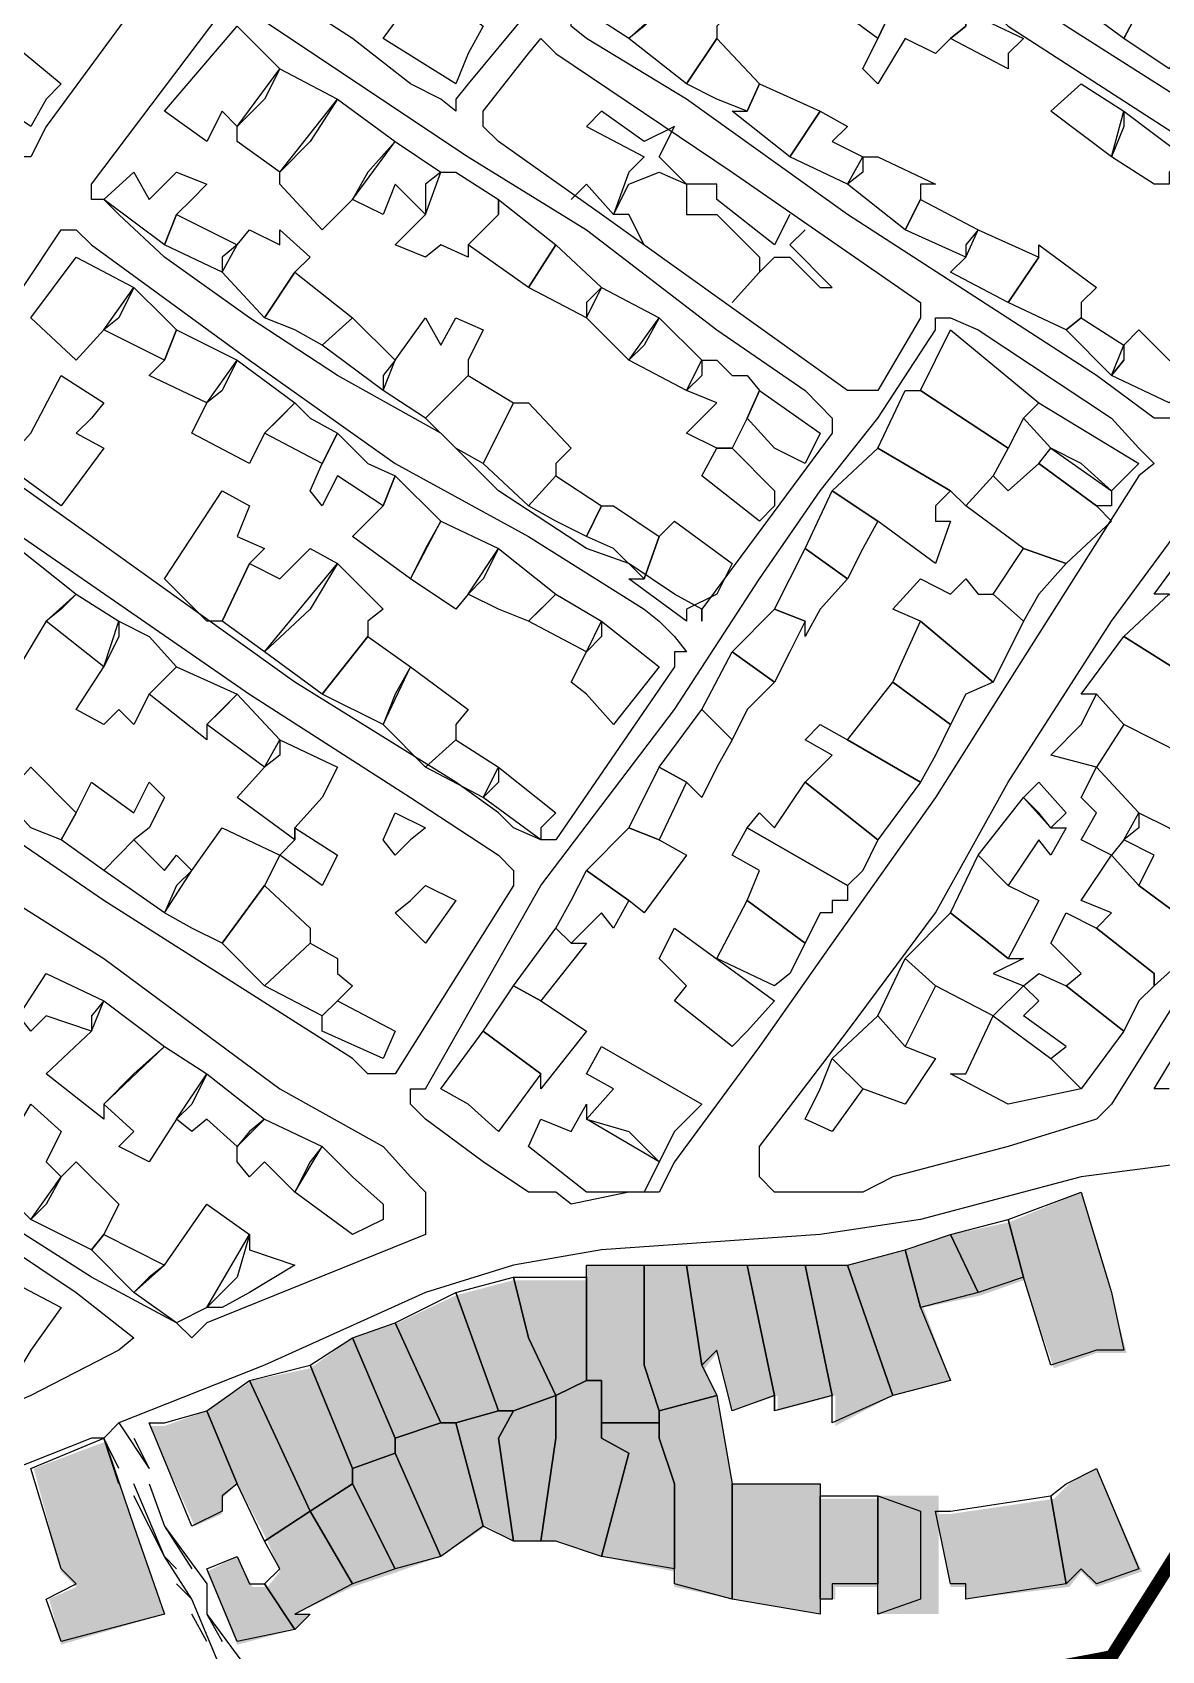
# Model space of a CAD drawing. Header units: millimetres. Extents: x -3588 to 75209, y -3737 to 38254.
# Drawn here: x 18950.1 to 19055.1, y 32887.7 to 33038.2 of the extents above; entities that cross this region are included whole.
import ezdxf

# ---------------------------------------------------------------- set-up
doc = ezdxf.new("R2010")
doc.units = ezdxf.units.MM
doc.layers.add('H', color=250, linetype='Continuous')
doc.layers.add('P', color=253, linetype='Continuous')

msp = doc.modelspace()

# ---------------------------------------------------------------- hatches: boundary and pattern name
at = {"layer": 'H', "linetype": 'Continuous'}
for points in [[(19042.238, 32922.161), (19040.813, 32927.523), (19047.599, 32930.339), (19050.415, 32920.753), (19051.824, 32915.392), (19049.007, 32915.392), (19045.054, 32913.967), (19042.238, 32922.161), (19042.238, 32922.161)], [(19042.238, 32922.161), (19038.285, 32920.753), (19035.452, 32926.402), (19040.813, 32927.523), (19042.238, 32922.161), (19042.238, 32922.161)], [(19032.923, 32919.617), (19035.452, 32912.847), (19030.091, 32911.439), (19026.138, 32923.57), (19031.499, 32924.978), (19032.923, 32919.617), (19032.923, 32919.617)], [(19038.285, 32920.753), (19032.923, 32919.617), (19031.499, 32924.978), (19035.452, 32926.402), (19038.285, 32920.753), (19038.285, 32920.753)], [(19008.358, 32910.015), (19008.358, 32908.606), (19002.996, 32908.606), (19002.996, 32912.847), (19001.588, 32912.847), (19001.588, 32922.161), (19001.588, 32923.57), (19006.949, 32923.57), (19006.949, 32913.967), (19008.358, 32910.015), (19008.358, 32910.015)], [(19011.174, 32923.57), (19012.599, 32913.967), (19013.719, 32911.439), (19008.358, 32910.015), (19006.949, 32913.967), (19006.949, 32923.57), (19011.174, 32923.57), (19011.174, 32923.57)], [(19011.174, 32923.57), (19016.536, 32923.57), (19019.368, 32911.439), (19015.127, 32910.015), (19013.719, 32915.392), (19012.599, 32913.967), (19011.174, 32923.57), (19011.174, 32923.57)], [(19024.73, 32911.439), (19019.368, 32910.015), (19019.368, 32911.439), (19016.536, 32923.57), (19021.913, 32923.57), (19024.73, 32911.439), (19024.73, 32911.439)], [(19030.091, 32911.439), (19024.73, 32908.606), (19024.73, 32911.439), (19021.913, 32923.57), (19026.138, 32923.57), (19030.091, 32911.439), (19030.091, 32911.439)], [(18999.044, 32911.439), (18994.803, 32910.015), (18993.394, 32910.015), (18989.441, 32920.753), (18994.803, 32922.161), (18996.211, 32916.8), (18999.044, 32911.439), (18999.044, 32911.439)], [(19001.588, 32922.161), (19001.588, 32912.847), (18999.044, 32911.439), (18996.211, 32916.8), (18994.803, 32922.161), (19001.588, 32922.161), (19001.588, 32922.161)], [(18993.394, 32910.015), (18989.441, 32908.606), (18988.033, 32908.606), (18984.08, 32918.208), (18989.441, 32920.753), (18993.394, 32910.015), (18993.394, 32910.015)], [(18988.033, 32908.606), (18984.08, 32907.198), (18979.839, 32916.8), (18984.08, 32918.208), (18988.033, 32908.606), (18988.033, 32908.606)], [(18984.08, 32907.198), (18984.08, 32906.078), (18979.839, 32904.653), (18975.886, 32913.967), (18979.839, 32916.8), (18984.08, 32907.198), (18984.08, 32907.198)], [(18975.886, 32913.967), (18979.839, 32904.653), (18979.839, 32903.245), (18975.886, 32900.428), (18970.525, 32912.847), (18975.886, 32913.967), (18975.886, 32913.967)], [(18966.3, 32910.015), (18970.525, 32912.847), (18975.886, 32900.428), (18971.949, 32897.884), (18969.117, 32903.245), (18966.3, 32910.015), (18966.3, 32910.015)], [(18999.044, 32911.439), (18999.044, 32907.198), (18997.635, 32897.884), (18994.803, 32897.884), (18993.394, 32907.198), (18994.803, 32910.015), (18999.044, 32911.439), (18999.044, 32911.439)], [(19002.996, 32908.606), (19002.996, 32907.198), (19005.813, 32906.078), (19002.996, 32896.475), (18999.044, 32897.884), (18997.635, 32897.884), (18999.044, 32907.198), (18999.044, 32911.439), (19001.588, 32912.847), (19002.996, 32912.847), (19002.996, 32908.606), (19002.996, 32908.606)], [(19015.127, 32903.245), (19015.127, 32892.522), (19009.766, 32893.643), (19009.766, 32895.067), (19009.766, 32897.884), (19009.766, 32903.245), (19008.358, 32907.198), (19008.358, 32908.606), (19008.358, 32910.015), (19013.719, 32911.439), (19015.127, 32903.245), (19015.127, 32903.245)], [(19019.368, 32910.015), (19019.368, 32911.439), (19019.368, 32910.015), (19019.368, 32910.015)], [(18966.3, 32910.015), (18969.117, 32903.245), (18967.708, 32901.837), (18967.708, 32900.428), (18965.164, 32899.292), (18960.939, 32908.606), (18962.347, 32908.606), (18966.3, 32910.015), (18966.3, 32910.015)], [(18993.394, 32910.015), (18994.803, 32910.015), (18993.394, 32907.198), (18994.803, 32897.884), (18992.274, 32899.292), (18989.441, 32908.606), (18993.394, 32910.015), (18993.394, 32910.015)], [(18989.441, 32908.606), (18992.274, 32899.292), (18988.033, 32896.475), (18984.08, 32906.078), (18984.08, 32907.198), (18988.033, 32908.606), (18989.441, 32908.606), (18989.441, 32908.606)], [(19009.766, 32895.067), (19002.996, 32896.475), (19005.813, 32906.078), (19002.996, 32907.198), (19002.996, 32908.606), (19008.358, 32908.606), (19008.358, 32907.198), (19009.766, 32903.245), (19009.766, 32897.884), (19009.766, 32895.067), (19009.766, 32895.067)], [(18962.347, 32891.114), (18952.745, 32888.281), (18951.625, 32892.522), (18954.153, 32893.643), (18952.745, 32895.067), (18950.2, 32904.653), (18956.986, 32907.198), (18959.514, 32899.292), (18962.347, 32891.114), (18962.347, 32891.114)], [(18988.033, 32896.475), (18984.08, 32895.067), (18979.839, 32903.245), (18979.839, 32904.653), (18984.08, 32906.078), (18988.033, 32896.475), (18988.033, 32896.475)], [(19045.054, 32901.837), (19046.463, 32903.245), (19049.007, 32904.653), (19053.248, 32895.067), (19049.007, 32893.643), (19047.599, 32895.067), (19046.463, 32893.643), (19045.054, 32901.837), (19045.054, 32901.837)], [(18975.886, 32900.428), (18979.839, 32903.245), (18984.08, 32895.067), (18979.839, 32893.643), (18975.886, 32900.428), (18975.886, 32900.428)], [(19015.127, 32903.245), (19023.321, 32903.245), (19023.321, 32901.837), (19023.321, 32892.522), (19023.321, 32891.114), (19015.127, 32892.522), (19015.127, 32903.245), (19015.127, 32903.245)], [(19028.682, 32893.643), (19024.73, 32893.643), (19024.73, 32892.522), (19023.321, 32892.522), (19023.321, 32901.837), (19028.682, 32901.837), (19028.682, 32893.643), (19028.682, 32893.643)], [(19028.682, 32891.114), (19034.332, 32891.114), (19034.332, 32902.125), (19028.682, 32902.125), (19028.682, 32891.114)], [(19045.054, 32901.837), (19046.463, 32893.643), (19036.86, 32892.522), (19036.86, 32893.643), (19035.452, 32893.643), (19034.044, 32900.428), (19035.452, 32900.428), (19045.054, 32901.837), (19045.054, 32901.837)], [(18971.949, 32897.884), (18975.886, 32900.428), (18979.839, 32893.643), (18974.478, 32891.114), (18975.886, 32891.114), (18974.478, 32889.69), (18971.949, 32893.643), (18973.07, 32895.067), (18971.949, 32897.884), (18971.949, 32897.884)], [(18966.3, 32895.067), (18969.117, 32896.475), (18970.525, 32893.643), (18971.949, 32893.643), (18974.478, 32889.69), (18969.117, 32888.281), (18966.3, 32895.067), (18966.3, 32895.067)]]:
    msp.add_hatch(color=256, dxfattribs=at).paths.add_polyline_path(points)

# ---------------------------------------------------------------- linework, layer by layer
at = {"layer": 'P'}
for points in [[(18979.839, 33037.612), (18975.886, 33040.157), (18970.253, 33042.973), (18970.253, 33044.398), (18970.253, 33045.518), (18975.886, 33055.12), (18985.216, 33068.675), (18994.803, 33083.623), (19004.117, 33095.77), (19005.541, 33095.77), (19006.949, 33095.77), (19008.358, 33095.77), (19023.321, 33085.047), (19024.441, 33083.623), (19024.441, 33082.214), (19023.321, 33080.806), (19009.766, 33061.89), (18996.211, 33040.157), (18990.578, 33033.387), (18989.441, 33031.963), (18989.441, 33030.843), (18988.033, 33031.963), (18985.216, 33033.387), (18979.839, 33037.612)], [(18948.792, 33026.602), (18932.42, 33038.748), (18931.012, 33038.748), (18931.012, 33040.157), (18939.19, 33051.167), (18954.153, 33072.612), (18966.3, 33091.817), (18967.708, 33091.817), (18969.117, 33091.817), (18974.478, 33087.576), (18983.792, 33080.806), (18985.216, 33079.398), (18985.216, 33078.262), (18982.672, 33072.612), (18973.07, 33059.073), (18966.3, 33049.759), (18951.336, 33029.434), (18949.928, 33026.602), (18948.792, 33026.602)], [(19070.74, 33024.073), (19069.332, 33024.073), (19046.19, 33038.748), (19015.127, 33060.481), (19015.127, 33061.89), (19027.274, 33079.398), (19027.274, 33080.806), (19028.682, 33080.806), (19031.227, 33079.398), (19036.86, 33075.445), (19066.515, 33053.712), (19082.887, 33042.973), (19084.295, 33041.565), (19071.876, 33024.073), (19070.74, 33024.073)], [(19034.044, 33045.518), (19040.813, 33038.748), (19067.924, 33021.24), (19069.332, 33019.832), (19067.924, 33019.832), (19057.185, 33003.748), (19057.185, 33002.324), (19055.777, 33002.324), (19054.368, 33002.324), (19049.007, 33006.277), (19025.866, 33021.24), (19010.902, 33031.963), (19001.588, 33037.612), (19000.164, 33038.748), (19000.164, 33040.157), (19000.164, 33041.565), (19012.311, 33059.073), (19013.719, 33059.073), (19025.866, 33051.167), (19034.044, 33045.518)], [(19031.227, 33042.973), (19028.682, 33037.612), (19023.321, 33041.565), (19027.274, 33046.926), (19027.274, 33048.351), (19032.635, 33044.398), (19031.227, 33042.973)], [(19052.96, 33046.926), (19051.552, 33045.518), (19055.777, 33044.398), (19054.368, 33042.973), (19051.552, 33037.612), (19046.19, 33041.565), (19050.415, 33046.926), (19051.552, 33049.759), (19052.96, 33048.351), (19052.96, 33046.926)], [(19036.86, 33040.157), (19036.86, 33038.748), (19035.452, 33037.612), (19034.044, 33036.204), (19031.227, 33037.612), (19028.682, 33033.387), (19027.274, 33034.795), (19028.682, 33037.612), (19031.227, 33042.973), (19032.635, 33044.398), (19036.86, 33040.157)], [(18990.578, 33036.204), (18989.441, 33033.387), (18982.672, 33037.612), (18986.625, 33042.973), (18991.986, 33038.748), (18990.578, 33036.204)], [(19006.949, 33038.748), (19005.541, 33037.612), (19001.588, 33040.157), (19002.996, 33042.973), (19008.358, 33040.157), (19006.949, 33038.748)], [(19013.719, 33038.748), (19013.719, 33037.612), (19010.902, 33033.387), (19005.541, 33037.612), (19008.358, 33040.157), (19009.766, 33042.973), (19015.127, 33040.157), (19013.719, 33038.748)], [(19057.185, 33037.612), (19055.777, 33034.795), (19051.552, 33037.612), (19054.368, 33042.973), (19059.73, 33040.157), (19057.185, 33037.612)], [(18951.336, 33031.963), (18949.928, 33029.434), (18942.022, 33034.795), (18944.567, 33040.157), (18952.745, 33033.387), (18951.336, 33031.963)], [(19005.541, 32988.785), (19001.588, 32990.193), (18993.394, 32995.554), (18988.033, 33000.916), (18978.431, 33006.277), (18970.253, 33011.638), (18962.347, 33017.287), (18958.106, 33021.24), (18956.698, 33022.649), (18955.561, 33022.649), (18955.561, 33024.073), (18967.708, 33040.157)], [(18970.253, 33040.157), (18990.578, 33026.602), (19001.588, 33019.832), (19013.719, 33010.518), (19021.913, 33004.869), (19024.441, 33002.324), (19024.441, 33000.916), (19012.311, 32984.544), (19012.311, 32983.424), (19012.311, 32984.544), (19009.766, 32985.952), (19005.541, 32988.785)], [(19040.813, 33036.204), (19040.813, 33034.795), (19035.452, 33037.612), (19036.86, 33038.748), (19036.86, 33040.157), (19042.238, 33037.612), (19040.813, 33036.204)], [(18971.661, 33031.963), (18969.117, 33029.434), (18967.708, 33030.843), (18966.3, 33028.026), (18962.347, 33030.843), (18969.117, 33038.748), (18973.07, 33034.795), (18971.661, 33031.963)], [(19027.274, 33004.869), (19025.866, 33004.869), (19002.996, 33021.24), (18993.394, 33028.026), (18991.986, 33029.434), (18991.986, 33030.843), (18996.211, 33036.204), (18997.347, 33037.612), (18998.755, 33036.204), (19015.127, 33025.193), (19032.635, 33013.062), (19032.635, 33011.638), (19028.682, 33004.869), (19027.274, 33004.869)], [(19013.719, 33031.963), (19010.902, 33033.387), (19013.719, 33037.612), (19017.672, 33033.387), (19016.536, 33030.843), (19013.719, 33031.963)], [(18975.886, 33028.026), (18973.07, 33025.193), (18969.117, 33028.026), (18969.117, 33029.434), (18973.07, 33034.795), (18978.431, 33031.963), (18975.886, 33028.026)], [(19020.489, 33026.602), (19015.127, 33030.843), (19016.536, 33030.843), (19017.672, 33033.387), (19023.321, 33030.843), (19020.489, 33026.602)], [(19051.552, 33029.434), (19050.415, 33026.602), (19044.766, 33030.843), (19047.599, 33033.387), (19051.552, 33030.843), (19051.552, 33029.434)], [(18981.263, 33025.193), (18979.839, 33022.649), (18977.022, 33019.832), (18973.07, 33024.073), (18973.07, 33025.193), (18978.431, 33031.963), (18983.792, 33028.026), (18981.263, 33025.193)], [(19009.766, 33029.434), (19006.949, 33028.026), (19002.996, 33030.843), (19001.588, 33029.434), (19006.949, 33026.602), (19005.541, 33025.193), (19004.117, 33021.24), (19001.588, 33024.073), (19000.164, 33022.649)], [(19027.274, 33025.193), (19025.866, 33024.073), (19020.489, 33026.602), (19023.321, 33030.843), (19025.866, 33029.434), (19024.441, 33028.026), (19027.274, 33026.602), (19027.274, 33025.193)], [(19055.777, 33025.193), (19055.777, 33024.073), (19054.368, 33024.073), (19050.415, 33026.602), (19051.552, 33030.843), (19057.185, 33026.602), (19055.777, 33025.193)], [(19020.489, 33021.24), (19019.08, 33018.424), (19013.719, 33022.649), (19013.719, 33024.073), (19010.902, 33024.073), (19008.358, 33026.602), (19009.766, 33029.434)], [(18986.625, 33024.073), (18986.625, 33021.24), (18983.792, 33024.073), (18982.672, 33021.24), (18979.839, 33022.649), (18983.792, 33028.026), (18988.033, 33025.193), (18986.625, 33024.073)], [(19032.635, 33024.073), (19032.635, 33022.649), (19031.227, 33019.832), (19025.866, 33024.073), (19027.274, 33026.602), (19028.682, 33026.602), (19034.044, 33024.073), (19032.635, 33024.073)], [(18964.892, 33022.649), (18963.467, 33021.24), (18962.347, 33018.424), (18956.698, 33022.649), (18959.514, 33025.193), (18960.939, 33022.649), (18963.467, 33025.193), (18966.3, 33024.073), (18964.892, 33022.649)], [(18991.986, 33019.832), (18990.578, 33018.424), (18990.578, 33017.287), (18988.033, 33018.424), (18986.625, 33017.287), (18983.792, 33018.424), (18986.625, 33021.24), (18988.033, 33025.193), (18989.441, 33025.193), (18993.394, 33022.649), (18993.394, 33021.24), (18991.986, 33019.832)], [(19006.949, 33018.424), (19005.541, 33021.24), (19004.117, 33021.24), (19005.541, 33024.073), (19008.358, 33025.193), (19010.902, 33024.073), (19010.902, 33022.649), (19010.902, 33021.24), (19013.719, 33021.24), (19017.672, 33017.287), (19017.672, 33015.879)], [(18967.708, 33017.287), (18967.708, 33015.879), (18962.347, 33018.424), (18963.467, 33021.24), (18969.117, 33018.424), (18967.708, 33017.287)], [(18996.211, 33014.471), (18990.578, 33018.424), (18993.394, 33021.24), (18993.394, 33022.649), (18998.755, 33018.424), (18996.211, 33014.471)], [(19036.86, 33018.424), (19036.86, 33017.287), (19031.227, 33019.832), (19032.635, 33022.649), (19037.997, 33019.832), (19036.86, 33018.424)], [(19009.766, 32981.999), (19010.902, 32980.591), (19009.766, 32980.591), (19009.766, 32979.183), (18998.755, 32963.099), (18997.347, 32963.099), (18994.803, 32964.219), (18993.394, 32965.627), (18989.441, 32968.46), (18974.478, 32977.774), (18955.561, 32991.313), (18942.022, 33000.916), (18940.614, 33002.324), (18942.022, 33003.748), (18952.745, 33019.832), (18954.153, 33019.832), (18955.561, 33018.424), (18970.253, 33007.701), (18983.792, 32998.099), (18996.211, 32991.313), (19006.949, 32984.544), (19008.358, 32983.424), (19009.766, 32981.999)], [(18975.886, 33017.287), (18974.478, 33015.879), (18971.661, 33011.638), (18967.708, 33015.879), (18969.117, 33018.424), (18970.253, 33019.832), (18973.07, 33018.424), (18973.07, 33019.832), (18975.886, 33017.287)], [(19017.672, 33015.879), (19019.08, 33017.287), (19020.489, 33017.287), (19023.321, 33014.471), (19024.441, 33014.471), (19020.489, 33018.424), (19021.913, 33019.832)], [(19040.813, 33013.062), (19035.452, 33015.879), (19036.86, 33017.287), (19037.997, 33019.832), (19043.646, 33017.287), (19040.813, 33013.062)], [(19001.588, 33013.062), (19001.588, 33011.638), (18996.211, 33014.471), (18998.755, 33018.424), (19002.996, 33014.471), (19001.588, 33013.062)], [(19047.599, 33013.062), (19047.599, 33011.638), (19046.19, 33010.518), (19040.813, 33013.062), (19043.646, 33017.287), (19043.646, 33018.424), (19049.007, 33014.471), (19047.599, 33013.062)], [(18958.106, 33011.638), (18956.698, 33010.518), (18954.153, 33007.701), (18949.928, 33011.638), (18954.153, 33017.287), (18959.514, 33014.471), (18958.106, 33011.638)], [(18974.478, 33010.518), (18971.661, 33011.638), (18974.478, 33015.879), (18979.839, 33011.638), (18977.022, 33009.11), (18974.478, 33010.518)], [(19017.672, 33015.879), (19015.127, 33013.062)], [(18962.347, 33011.638), (18963.467, 33010.518), (18962.347, 33007.701), (18956.698, 33010.518), (18959.514, 33014.471), (18962.347, 33011.638)], [(19006.949, 33009.11), (19005.541, 33007.701), (19001.588, 33011.638), (19002.996, 33014.471), (19008.358, 33011.638), (19006.949, 33009.11)], [(18982.672, 33006.277), (18982.672, 33004.869), (18977.022, 33009.11), (18979.839, 33011.638), (18983.792, 33007.701), (18982.672, 33006.277)], [(18990.578, 33007.701), (18990.578, 33006.277), (18986.625, 33002.324), (18982.672, 33004.869), (18983.792, 33007.701), (18986.625, 33011.638), (18988.033, 33009.11), (18989.441, 33011.638), (18991.986, 33010.518), (18990.578, 33007.701)], [(18998.755, 32930.339), (18997.347, 32930.339), (18996.211, 32930.339), (18991.986, 32933.172), (18986.625, 32937.125), (18985.216, 32938.533), (18985.216, 32939.941), (18986.625, 32939.941), (18997.347, 32958.858), (19009.766, 32975.23), (19017.672, 32987.376), (19023.321, 32995.554), (19028.682, 33002.324), (19034.044, 33010.518), (19034.044, 33011.638), (19035.452, 33011.638), (19037.997, 33010.518), (19050.415, 33002.324), (19052.96, 32999.507), (19054.368, 32998.099), (19052.96, 32996.963), (19040.813, 32977.774), (19034.044, 32967.052), (19024.441, 32953.497), (19017.672, 32943.894), (19009.766, 32933.172), (19008.358, 32930.339), (19005.541, 32930.339), (19000.164, 32929.219), (18998.755, 32930.339)], [(19012.311, 33006.277), (19010.902, 33004.869), (19005.541, 33007.701), (19008.358, 33011.638), (19012.311, 33007.701), (19012.311, 33006.277)], [(19051.552, 33007.701), (19050.415, 33006.277), (19046.19, 33010.518), (19047.599, 33011.638), (19051.552, 33009.11), (19051.552, 33007.701)], [(18967.708, 33004.869), (18966.3, 33003.748), (18960.939, 33006.277), (18962.347, 33007.701), (18963.467, 33010.518), (18969.117, 33007.701), (18967.708, 33004.869)], [(19034.044, 33007.701), (19035.452, 33010.518), (19043.646, 33003.748), (19042.238, 33002.324), (19040.813, 32999.507), (19032.635, 33004.869), (19034.044, 33007.701)], [(19055.777, 33007.701), (19058.321, 33006.277), (19055.777, 33003.748), (19050.415, 33006.277), (19051.552, 33007.701), (19050.415, 33006.277), (19051.552, 33009.11), (19052.96, 33010.518), (19055.777, 33007.701)], [(18973.07, 33002.324), (18971.661, 33000.916), (18970.253, 32998.099), (18964.892, 33000.916), (18966.3, 33003.748), (18969.117, 33007.701), (18974.478, 33003.748), (18973.07, 33002.324)], [(19013.719, 33007.701), (19015.127, 33006.277), (19016.536, 33006.277), (19017.672, 33004.869), (19016.536, 33002.324), (19015.127, 32999.507), (19013.719, 32999.507), (19010.902, 33000.916), (19013.719, 33003.748), (19010.902, 33004.869), (19012.311, 33007.701), (19013.719, 33007.701)], [(18955.561, 33002.324), (18954.153, 33000.916), (18956.698, 32999.507), (18952.745, 32994.146), (18947.384, 32998.099), (18949.928, 33000.916), (18952.745, 33006.277), (18956.698, 33003.748), (18955.561, 33002.324)], [(18989.441, 32999.507), (18986.625, 33002.324), (18990.578, 33006.277), (18994.803, 33003.748), (18991.986, 32998.099), (18989.441, 32999.507)], [(19019.08, 32999.507), (19016.536, 33002.324), (19017.672, 33004.869), (19023.321, 33000.916), (19021.913, 32998.099), (19019.08, 32999.507)], [(19039.405, 32996.963), (19036.86, 32994.146), (19035.452, 32995.554), (19028.682, 32999.507), (19031.227, 33004.869), (19032.635, 33004.869), (19040.813, 32999.507), (19039.405, 32996.963)], [(18975.886, 33002.324), (18978.431, 33000.916), (18977.022, 32998.099), (18971.661, 33000.916), (18974.478, 33003.748), (18975.886, 33002.324)], [(18998.755, 32998.099), (18998.755, 32996.963), (18996.211, 32994.146), (18991.986, 32998.099), (18994.803, 33003.748), (18996.211, 33003.748), (19000.164, 32999.507), (18998.755, 32998.099)], [(19047.599, 32998.099), (19044.766, 32999.507), (19042.238, 33002.324), (19043.646, 33003.748), (19052.96, 32998.099), (19050.415, 32995.554), (19047.599, 32998.099)], [(18981.263, 32998.099), (18983.792, 32996.963), (18982.672, 32994.146), (18978.431, 32996.963), (18977.022, 32994.146), (18975.886, 32995.554), (18977.022, 32998.099), (18978.431, 33000.916), (18981.263, 32998.099)], [(19019.08, 32994.146), (19017.672, 32992.738), (19012.311, 32996.963), (19013.719, 32999.507), (19015.127, 32999.507), (19019.08, 32995.554), (19019.08, 32994.146)], [(19034.044, 32994.146), (19034.044, 32992.738), (19035.452, 32992.738), (19034.044, 32988.785), (19028.682, 32992.738), (19024.441, 32995.554), (19028.682, 32999.507), (19035.452, 32995.554), (19034.044, 32994.146)], [(19050.415, 32994.146), (19049.007, 32994.146), (19043.646, 32998.099), (19044.766, 32999.507), (19050.415, 32995.554), (19050.415, 32994.146)], [(18925.651, 32977.774), (18925.651, 32979.183), (18928.467, 32983.424), (18937.781, 32998.099), (18939.19, 32998.099), (18970.253, 32976.638), (18985.216, 32967.052), (18993.394, 32961.675), (18994.803, 32960.266), (18994.803, 32958.858), (18983.792, 32941.35), (18982.672, 32941.35), (18981.263, 32941.35), (18979.839, 32942.774), (18956.698, 32957.45), (18927.059, 32977.774), (18925.651, 32977.774)], [(19049.007, 32994.146), (19050.415, 32992.738), (19046.19, 32988.785), (19042.238, 32990.193), (19036.86, 32994.146), (19039.405, 32996.963), (19040.813, 32995.554), (19043.646, 32998.099), (19049.007, 32994.146)], [(18986.625, 32990.193), (18985.216, 32987.376), (18979.839, 32991.313), (18982.672, 32994.146), (18983.792, 32996.963), (18988.033, 32992.738), (18986.625, 32990.193)], [(18998.755, 32992.738), (18996.211, 32994.146), (18998.755, 32996.963), (19002.996, 32994.146), (19001.588, 32991.313), (18998.755, 32992.738)], [(18967.708, 32983.424), (18966.3, 32983.424), (18962.347, 32987.376), (18967.708, 32995.554), (18970.253, 32994.146), (18969.117, 32991.313), (18971.661, 32990.193), (18970.253, 32988.785), (18967.708, 32983.424)], [(19004.117, 32990.193), (19001.588, 32991.313), (19002.996, 32994.146), (19004.117, 32994.146), (19008.358, 32991.313), (19006.949, 32987.376), (19004.117, 32990.193)], [(19063.971, 32960.266), (19050.415, 32938.533), (19049.007, 32937.125), (19040.813, 32934.58), (19030.091, 32931.764), (19027.274, 32930.339), (19021.913, 32930.339), (19020.489, 32930.339), (19019.08, 32930.339), (19017.672, 32931.764), (19017.672, 32933.172), (19017.672, 32934.58), (19025.866, 32945.303), (19034.044, 32956.313), (19040.813, 32968.46), (19050.415, 32983.424), (19058.321, 32994.146)], [(19027.274, 32990.193), (19025.866, 32987.376), (19021.913, 32990.193), (19024.441, 32995.554), (19028.682, 32992.738), (19027.274, 32990.193)], [(18991.986, 32987.376), (18990.578, 32985.952), (18989.441, 32984.544), (18985.216, 32987.376), (18988.033, 32992.738), (18993.394, 32990.193), (18991.986, 32987.376)], [(19013.719, 32985.952), (19010.902, 32984.544), (19010.902, 32983.424), (19005.541, 32987.376), (19006.949, 32987.376), (19008.358, 32991.313), (19009.766, 32992.738), (19015.127, 32988.785), (19013.719, 32985.952)], [(19061.138, 32985.952), (19058.321, 32983.424), (19055.777, 32985.952), (19054.368, 32985.952), (19058.321, 32991.313), (19061.138, 32988.785), (19062.562, 32988.785), (19061.138, 32985.952)], [(18952.745, 32984.544), (18951.336, 32983.424), (18948.792, 32979.183), (18944.567, 32983.424), (18948.792, 32990.193), (18954.153, 32985.952), (18952.745, 32984.544)], [(18975.886, 32984.544), (18971.661, 32980.591), (18967.708, 32983.424), (18970.253, 32988.785), (18973.07, 32987.376), (18975.886, 32990.193), (18978.431, 32988.785), (18975.886, 32984.544)], [(18997.347, 32984.544), (18996.211, 32983.424), (18993.394, 32984.544), (18990.578, 32985.952), (18993.394, 32990.193), (18998.755, 32985.952), (18997.347, 32984.544)], [(19023.321, 32984.544), (19021.913, 32981.999), (19021.913, 32983.424), (19019.08, 32984.544), (19021.913, 32990.193), (19025.866, 32987.376), (19023.321, 32984.544)], [(19043.646, 32985.952), (19042.238, 32983.424), (19039.405, 32985.952), (19042.238, 32990.193), (19046.19, 32988.785), (19043.646, 32985.952)], [(18981.263, 32983.424), (18981.263, 32981.999), (18977.022, 32976.638), (18971.661, 32980.591), (18978.431, 32988.785), (18982.672, 32984.544), (18981.263, 32983.424)], [(19037.997, 32985.952), (19039.405, 32985.952), (19042.238, 32983.424), (19039.405, 32977.774), (19032.635, 32983.424), (19030.091, 32984.544), (19032.635, 32987.376), (19035.452, 32985.952), (19036.86, 32987.376), (19037.997, 32985.952)], [(18958.106, 32981.999), (18956.698, 32979.183), (18951.336, 32983.424), (18954.153, 32985.952), (18958.106, 32983.424), (18958.106, 32981.999)], [(19002.996, 32981.999), (19001.588, 32980.591), (18996.211, 32983.424), (18998.755, 32985.952), (19002.996, 32983.424), (19002.996, 32981.999)], [(19058.321, 32983.424), (19061.138, 32981.999), (19058.321, 32977.774), (19051.552, 32981.999), (19055.777, 32985.952), (19058.321, 32983.424)], [(19020.489, 32980.591), (19019.08, 32977.774), (19015.127, 32980.591), (19019.08, 32984.544), (19021.913, 32983.424), (19020.489, 32980.591)], [(18960.939, 32981.999), (18963.467, 32979.183), (18960.939, 32976.638), (18959.514, 32973.821), (18958.106, 32975.23), (18956.698, 32973.821), (18954.153, 32975.23), (18956.698, 32979.183), (18958.106, 32983.424), (18960.939, 32981.999)], [(19001.588, 32976.638), (19000.164, 32977.774), (19001.588, 32980.591), (19002.996, 32983.424), (19008.358, 32979.183), (19004.117, 32973.821), (19001.588, 32976.638)], [(19036.86, 32976.638), (19035.452, 32973.821), (19030.091, 32977.774), (19032.635, 32983.424), (19039.405, 32977.774), (19036.86, 32976.638)], [(18983.792, 32976.638), (18982.672, 32973.821), (18977.022, 32976.638), (18981.263, 32981.999), (18985.216, 32979.183), (18983.792, 32976.638)], [(19058.321, 32973.821), (19057.185, 32970.989), (19051.552, 32973.821), (19049.007, 32976.638), (19047.599, 32976.638), (19051.552, 32981.999), (19058.321, 32977.774), (19059.73, 32975.23), (19058.321, 32973.821)], [(18967.708, 32975.23), (18966.3, 32973.821), (18966.3, 32972.413), (18960.939, 32976.638), (18963.467, 32979.183), (18969.117, 32976.638), (18967.708, 32975.23)], [(18989.441, 32973.821), (18989.441, 32972.413), (18986.625, 32969.868), (18982.672, 32973.821), (18985.216, 32979.183), (18990.578, 32975.23), (18989.441, 32973.821)], [(19016.536, 32975.23), (19015.127, 32972.413), (19012.311, 32975.23), (19015.127, 32980.591), (19019.08, 32977.774), (19016.536, 32975.23)], [(19034.044, 32970.989), (19032.635, 32968.46), (19025.866, 32972.413), (19030.091, 32977.774), (19035.452, 32973.821), (19034.044, 32970.989)], [(18973.07, 32970.989), (18971.661, 32969.868), (18966.3, 32973.821), (18969.117, 32976.638), (18973.07, 32972.413), (18973.07, 32970.989)], [(19047.599, 32973.821), (19049.007, 32976.638), (19051.552, 32973.821), (19049.007, 32969.868), (19044.766, 32970.989), (19047.599, 32973.821)], [(19013.719, 32969.868), (19012.311, 32967.052), (19010.902, 32968.46), (19008.358, 32969.868), (19012.311, 32975.23), (19015.127, 32972.413), (19013.719, 32969.868)], [(18943.143, 32930.339), (18932.42, 32938.533), (18918.865, 32946.727), (18913.504, 32952.088), (18909.279, 32953.497), (18909.279, 32954.905), (18909.279, 32956.313), (18920.289, 32973.821), (18921.698, 32973.821), (18922.818, 32973.821), (18924.242, 32972.413), (18939.19, 32963.099), (18956.698, 32952.088), (18973.07, 32939.941), (18982.672, 32934.58), (18985.216, 32931.764), (18986.625, 32930.339), (18986.625, 32927.811), (18986.625, 32926.402), (18966.3, 32918.208), (18964.892, 32916.8), (18963.467, 32918.208), (18955.561, 32922.449), (18943.143, 32930.339)], [(19025.866, 32972.413), (19032.635, 32968.46), (19028.682, 32963.099), (19021.913, 32968.46), (19024.441, 32970.989), (19021.913, 32972.413), (19023.321, 32973.821), (19025.866, 32972.413)], [(18977.022, 32967.052), (18974.478, 32964.219), (18974.478, 32963.099), (18969.117, 32967.052), (18971.661, 32969.868), (18973.07, 32972.413), (18978.431, 32969.868), (18977.022, 32967.052)], [(18993.394, 32968.46), (18991.986, 32967.052), (18986.625, 32969.868), (18989.441, 32972.413), (18993.394, 32969.868), (18993.394, 32968.46)], [(18949.928, 32964.219), (18947.384, 32967.052), (18949.928, 32969.868), (18954.153, 32965.627), (18952.745, 32963.099), (18949.928, 32964.219)], [(18997.347, 32964.219), (18997.347, 32963.099), (18991.986, 32967.052), (18993.394, 32969.868), (18998.755, 32965.627), (18997.347, 32964.219)], [(19006.949, 32967.052), (19008.358, 32969.868), (19010.902, 32968.46), (19008.358, 32963.099), (19005.541, 32964.219), (19006.949, 32967.052)], [(19052.96, 32964.219), (19051.552, 32963.099), (19050.415, 32961.675), (19047.599, 32963.099), (19049.007, 32965.627), (19047.599, 32967.052), (19049.007, 32969.868), (19052.96, 32965.627), (19052.96, 32964.219)], [(18960.939, 32964.219), (18959.514, 32963.099), (18956.698, 32960.266), (18952.745, 32963.099), (18954.153, 32965.627), (18955.561, 32968.46), (18959.514, 32965.627), (18960.939, 32968.46), (18962.347, 32967.052), (18960.939, 32964.219)], [(19027.274, 32960.266), (19025.866, 32958.858), (19016.536, 32964.219), (19017.672, 32965.627), (19019.08, 32964.219), (19021.913, 32968.46), (19028.682, 32963.099), (19027.274, 32960.266)], [(19044.766, 32964.219), (19046.19, 32964.219), (19044.766, 32961.675), (19043.646, 32963.099), (19040.813, 32958.858), (19037.997, 32961.675), (19042.238, 32967.052), (19044.766, 32964.219)], [(19043.646, 32965.627), (19042.238, 32967.052), (19043.646, 32968.46), (19046.19, 32965.627), (19044.766, 32964.219), (19043.646, 32965.627)], [(18985.216, 32963.099), (18983.792, 32961.675), (18982.672, 32963.099), (18983.792, 32965.627), (18986.625, 32964.219), (18985.216, 32963.099)], [(19055.777, 32964.219), (19061.138, 32960.266), (19058.321, 32954.905), (19052.96, 32958.858), (19054.368, 32961.675), (19051.552, 32963.099), (19052.96, 32965.627), (19055.777, 32964.219)], [(18964.892, 32954.905), (18962.347, 32956.313), (18964.892, 32960.266), (18967.708, 32964.219), (18973.07, 32961.675), (18971.661, 32958.858), (18967.708, 32953.497), (18964.892, 32954.905)], [(18974.478, 32963.099), (18974.478, 32964.219), (18978.431, 32961.675), (18977.022, 32958.858), (18973.07, 32961.675), (18974.478, 32963.099)], [(19008.358, 32963.099), (19010.902, 32961.675), (19006.949, 32956.313), (19005.541, 32957.45), (19001.588, 32960.266), (19005.541, 32964.219), (19008.358, 32963.099)], [(19024.441, 32957.45), (19024.441, 32956.313), (19023.321, 32956.313), (19021.913, 32953.497), (19016.536, 32957.45), (19017.672, 32960.266), (19015.127, 32961.675), (19016.536, 32964.219), (19025.866, 32958.858), (19025.866, 32957.45), (19024.441, 32957.45)], [(18963.467, 32958.858), (18962.347, 32956.313), (18956.698, 32960.266), (18959.514, 32963.099), (18962.347, 32960.266), (18963.467, 32961.675), (18964.892, 32960.266), (18963.467, 32958.858)], [(18956.698, 32907.486), (18955.561, 32907.486), (18942.022, 32902.125), (18936.373, 32899.292), (18932.42, 32899.292), (18931.012, 32900.7), (18912.095, 32912.847), (18894.587, 32924.978), (18879.64, 32934.58), (18863.268, 32943.894), (18849.713, 32953.497), (18840.399, 32960.266), (18837.566, 32961.675), (18834.749, 32960.266), (18827.98, 32952.088)], [(19040.813, 32958.858), (19043.646, 32957.45), (19040.813, 32952.088), (19035.452, 32956.313), (19037.997, 32961.675), (19040.813, 32958.858)], [(19057.185, 32952.088), (19054.368, 32949.544), (19054.368, 32950.664), (19049.007, 32954.905), (19050.415, 32956.313), (19047.599, 32957.45), (19050.415, 32961.675), (19052.96, 32958.858), (19058.321, 32954.905), (19057.185, 32952.088)], [(19000.164, 32957.45), (19001.588, 32960.266), (19005.541, 32957.45), (19004.117, 32954.905), (19002.996, 32956.313), (19000.164, 32953.497), (18998.755, 32954.905), (19000.164, 32957.45)], [(18975.886, 32954.905), (18975.886, 32953.497), (18971.661, 32949.544), (18967.708, 32953.497), (18971.661, 32958.858), (18975.886, 32954.905)], [(18985.216, 32957.45), (18986.625, 32958.858), (18989.441, 32957.45), (18986.625, 32953.497), (18983.792, 32956.313), (18985.216, 32957.45)], [(19020.489, 32950.664), (19019.08, 32949.544), (19013.719, 32952.088), (19016.536, 32957.45), (19021.913, 32953.497), (19020.489, 32950.664)], [(19040.813, 32952.088), (19042.238, 32952.088), (19039.405, 32950.664), (19042.238, 32949.544), (19039.405, 32946.727), (19034.044, 32949.544), (19031.227, 32952.088), (19035.452, 32956.313), (19040.813, 32952.088)], [(19052.96, 32948.135), (19051.552, 32945.303), (19046.19, 32949.544), (19047.599, 32950.664), (19044.766, 32953.497), (19046.19, 32956.313), (19049.007, 32954.905), (19054.368, 32950.664), (19054.368, 32949.544), (19052.96, 32948.135)], [(19128.898, 32954.905), (19120.704, 32949.544), (19118.159, 32946.727), (19107.165, 32943.894), (19092.201, 32939.941), (19081.463, 32937.125), (19073.285, 32935.989), (19067.924, 32935.989), (19058.321, 32933.172), (19047.599, 32931.764), (19032.635, 32927.811), (19023.321, 32926.402), (19002.996, 32924.978), (18994.803, 32923.57), (18986.625, 32921.025), (18971.661, 32914.256), (18958.106, 32908.894)], [(19001.588, 32953.497), (18997.347, 32948.135), (18994.803, 32949.544), (18998.755, 32954.905), (19000.164, 32953.497), (19001.588, 32953.497)], [(19016.536, 32945.303), (19015.127, 32943.894), (19009.766, 32948.135), (19010.902, 32949.544), (19008.358, 32952.088), (19009.766, 32954.905), (19019.08, 32948.135), (19016.536, 32945.303)], [(18897.132, 32930.339), (18895.724, 32930.339), (18894.587, 32931.764), (18894.587, 32933.172), (18894.587, 32934.58), (18902.493, 32948.135), (18905.326, 32952.088), (18906.734, 32952.088), (18908.142, 32952.088), (18912.095, 32949.544), (18933.828, 32934.58), (18954.153, 32921.025), (18959.514, 32916.8), (18958.106, 32915.664), (18949.928, 32911.439), (18940.614, 32907.486), (18935.237, 32904.653), (18931.012, 32906.078), (18918.865, 32915.664), (18906.734, 32922.449), (18898.54, 32929.219), (18897.132, 32930.339)], [(18979.839, 32949.544), (18978.431, 32948.135), (18977.022, 32946.727), (18971.661, 32949.544), (18975.886, 32953.497), (18978.431, 32952.088), (18978.431, 32950.664), (18979.839, 32949.544)], [(19032.635, 32946.727), (19031.227, 32943.894), (19028.682, 32946.727), (19031.227, 32952.088), (19034.044, 32949.544), (19032.635, 32946.727)], [(19055.777, 32939.941), (19054.368, 32939.941), (19062.562, 32953.497)], [(18955.561, 32946.727), (18955.561, 32945.303), (18951.336, 32946.727), (18949.928, 32945.303), (18948.792, 32946.727), (18951.336, 32950.664), (18956.698, 32948.135), (18955.561, 32946.727)], [(19046.19, 32949.544), (19051.552, 32945.303), (19047.599, 32939.941), (19044.766, 32942.774), (19046.19, 32943.894), (19042.238, 32946.727), (19043.646, 32948.135), (19042.238, 32949.544), (19043.646, 32950.664), (19046.19, 32949.544)], [(18997.347, 32948.135), (19001.588, 32945.303), (18997.347, 32939.941), (18997.347, 32941.35), (18991.986, 32945.303), (18994.803, 32949.544), (18997.347, 32948.135)], [(18959.514, 32941.35), (18956.698, 32938.533), (18956.698, 32937.125), (18951.336, 32941.35), (18955.561, 32945.303), (18956.698, 32948.135), (18962.347, 32943.894), (18959.514, 32941.35)], [(18982.672, 32942.774), (18977.022, 32945.303), (18977.022, 32946.727), (18978.431, 32948.135), (18983.792, 32945.303), (18982.672, 32942.774)], [(19031.227, 32943.894), (19034.044, 32942.774), (19031.227, 32938.533), (19027.274, 32939.941), (19024.441, 32942.774), (19028.682, 32946.727), (19031.227, 32943.894)], [(19044.766, 32942.774), (19047.599, 32939.941), (19040.813, 32938.533), (19035.452, 32941.35), (19036.86, 32941.35), (19039.405, 32946.727), (19044.766, 32942.774)], [(18990.578, 32938.533), (18988.033, 32939.941), (18991.986, 32945.303), (18997.347, 32941.35), (18993.394, 32935.989), (18990.578, 32938.533)], [(18964.892, 32938.533), (18963.467, 32937.125), (18960.939, 32933.172), (18958.106, 32934.58), (18959.514, 32935.989), (18956.698, 32938.533), (18962.347, 32943.894), (18966.3, 32941.35), (18964.892, 32938.533)], [(19009.766, 32935.989), (19008.358, 32933.172), (19001.588, 32937.125), (19004.117, 32939.941), (19001.588, 32941.35), (19002.996, 32943.894), (19012.311, 32938.533), (19009.766, 32935.989)], [(19023.321, 32939.941), (19024.441, 32942.774), (19027.274, 32939.941), (19024.441, 32935.989), (19021.913, 32937.125), (19023.321, 32939.941)], [(18970.253, 32935.989), (18969.117, 32934.58), (18966.3, 32937.125), (18964.892, 32935.989), (18963.467, 32937.125), (18966.3, 32941.35), (18971.661, 32937.125), (18970.253, 32935.989)], [(18951.336, 32929.219), (18949.928, 32927.811), (18945.975, 32931.764), (18949.928, 32938.533), (18952.745, 32935.989), (18951.336, 32933.172), (18952.745, 32931.764), (18951.336, 32929.219)], [(19005.541, 32935.989), (19008.358, 32933.172), (19006.949, 32930.339), (19001.588, 32930.339), (18996.211, 32934.58), (18997.347, 32937.125), (19000.164, 32935.989), (19001.588, 32938.533), (19001.588, 32937.125), (19005.541, 32935.989)], [(18975.886, 32933.172), (18974.478, 32930.339), (18971.661, 32933.172), (18970.253, 32931.764), (18969.117, 32933.172), (18969.117, 32934.58), (18971.661, 32937.125), (18977.022, 32934.58), (18975.886, 32933.172)], [(18979.839, 32931.764), (18982.672, 32929.219), (18982.672, 32927.811), (18979.839, 32926.402), (18974.478, 32930.339), (18977.022, 32934.58), (18979.839, 32931.764)], [(18956.698, 32926.402), (18955.561, 32924.978), (18949.928, 32927.811), (18952.745, 32931.764), (18954.153, 32933.172), (18958.106, 32929.219), (18956.698, 32926.402)], [(19042.238, 32922.449), (19040.813, 32927.811), (19047.599, 32930.339), (19050.415, 32921.025), (19051.552, 32915.664), (19049.007, 32915.664), (19044.766, 32914.256), (19042.238, 32922.449), (19042.238, 32922.449)], [(18969.117, 32922.449), (18966.3, 32919.617), (18963.467, 32918.208), (18959.514, 32921.025), (18962.347, 32923.57), (18966.3, 32929.219), (18970.253, 32926.402), (18969.117, 32922.449)], [(19042.238, 32922.449), (19037.997, 32921.025), (19035.452, 32926.402), (19040.813, 32927.811), (19042.238, 32922.449), (19042.238, 32922.449)], [(18960.939, 32922.449), (18959.514, 32921.025), (18955.561, 32924.978), (18956.698, 32926.402), (18962.347, 32923.57), (18960.939, 32922.449)], [(18970.253, 32921.025), (18967.708, 32919.617), (18966.3, 32919.617), (18970.253, 32926.402), (18970.253, 32924.978), (18974.478, 32923.57), (18970.253, 32921.025)], [(19032.635, 32919.617), (19035.452, 32912.847), (19030.091, 32911.439), (19025.866, 32923.57), (19031.227, 32924.978), (19032.635, 32919.617), (19032.635, 32919.617)], [(19037.997, 32921.025), (19032.635, 32919.617), (19031.227, 32924.978), (19035.452, 32926.402), (19037.997, 32921.025), (19037.997, 32921.025)], [(19008.358, 32910.015), (19008.358, 32908.894), (19002.996, 32908.894), (19002.996, 32912.847), (19001.588, 32912.847), (19001.588, 32922.449), (19001.588, 32923.57), (19006.949, 32923.57), (19006.949, 32914.256), (19008.358, 32910.015), (19008.358, 32910.015)], [(19010.902, 32923.57), (19012.311, 32914.256), (19013.719, 32911.439), (19008.358, 32910.015), (19006.949, 32914.256), (19006.949, 32923.57), (19010.902, 32923.57), (19010.902, 32923.57)], [(19010.902, 32923.57), (19016.536, 32923.57), (19019.08, 32911.439), (19015.127, 32910.015), (19013.719, 32915.664), (19012.311, 32914.256), (19010.902, 32923.57), (19010.902, 32923.57)], [(19024.441, 32911.439), (19019.08, 32910.015), (19019.08, 32911.439), (19016.536, 32923.57), (19021.913, 32923.57), (19024.441, 32911.439), (19024.441, 32911.439)], [(19030.091, 32911.439), (19024.441, 32908.894), (19024.441, 32911.439), (19021.913, 32923.57), (19025.866, 32923.57), (19030.091, 32911.439), (19030.091, 32911.439)], [(18949.928, 32915.664), (18947.384, 32911.439), (18942.022, 32915.664), (18945.975, 32919.617), (18947.384, 32922.449), (18952.745, 32919.617), (18949.928, 32915.664)], [(18998.755, 32911.439), (18994.803, 32910.015), (18993.394, 32910.015), (18989.441, 32921.025), (18994.803, 32922.449), (18996.211, 32916.8), (18998.755, 32911.439), (18998.755, 32911.439)], [(19001.588, 32922.449), (19001.588, 32912.847), (18998.755, 32911.439), (18996.211, 32916.8), (18994.803, 32922.449), (19001.588, 32922.449), (19001.588, 32922.449)], [(18993.394, 32910.015), (18989.441, 32908.894), (18988.033, 32908.894), (18983.792, 32918.208), (18989.441, 32921.025), (18993.394, 32910.015), (18993.394, 32910.015)], [(18988.033, 32908.894), (18983.792, 32907.486), (18979.839, 32916.8), (18983.792, 32918.208), (18988.033, 32908.894), (18988.033, 32908.894)], [(18983.792, 32907.486), (18983.792, 32906.078), (18979.839, 32904.653), (18975.886, 32914.256), (18979.839, 32916.8), (18983.792, 32907.486), (18983.792, 32907.486)], [(18975.886, 32914.256), (18979.839, 32904.653), (18979.839, 32903.245), (18975.886, 32900.7), (18970.253, 32912.847), (18975.886, 32914.256), (18975.886, 32914.256)], [(18966.3, 32910.015), (18970.253, 32912.847), (18975.886, 32900.7), (18971.661, 32897.884), (18969.117, 32903.245), (18966.3, 32910.015), (18966.3, 32910.015)], [(18998.755, 32911.439), (18998.755, 32907.486), (18997.347, 32897.884), (18994.803, 32897.884), (18993.394, 32907.486), (18994.803, 32910.015), (18998.755, 32911.439), (18998.755, 32911.439)], [(19002.996, 32908.894), (19002.996, 32907.486), (19005.541, 32906.078), (19002.996, 32896.475), (18998.755, 32897.884), (18997.347, 32897.884), (18998.755, 32907.486), (18998.755, 32911.439), (19001.588, 32912.847), (19002.996, 32912.847), (19002.996, 32908.894), (19002.996, 32908.894)], [(19015.127, 32903.245), (19015.127, 32892.522), (19009.766, 32893.931), (19009.766, 32895.339), (19009.766, 32897.884), (19009.766, 32903.245), (19008.358, 32907.486), (19008.358, 32908.894), (19008.358, 32910.015), (19013.719, 32911.439), (19015.127, 32903.245), (19015.127, 32903.245)], [(19019.08, 32910.015), (19019.08, 32911.439), (19019.08, 32910.015), (19019.08, 32910.015)], [(18966.3, 32910.015), (18969.117, 32903.245), (18967.708, 32902.125), (18967.708, 32900.7), (18964.892, 32899.292), (18960.939, 32908.894), (18962.347, 32908.894), (18966.3, 32910.015), (18966.3, 32910.015)], [(18993.394, 32910.015), (18994.803, 32910.015), (18993.394, 32907.486), (18994.803, 32897.884), (18991.986, 32899.292), (18989.441, 32908.894), (18993.394, 32910.015), (18993.394, 32910.015)], [(18958.106, 32908.894), (18956.698, 32907.486)], [(18958.106, 32908.894), (18960.939, 32904.653)], [(18989.441, 32908.894), (18991.986, 32899.292), (18988.033, 32896.475), (18983.792, 32906.078), (18983.792, 32907.486), (18988.033, 32908.894), (18989.441, 32908.894), (18989.441, 32908.894)], [(19009.766, 32895.339), (19002.996, 32896.475), (19005.541, 32906.078), (19002.996, 32907.486), (19002.996, 32908.894), (19008.358, 32908.894), (19008.358, 32907.486), (19009.766, 32903.245), (19009.766, 32897.884), (19009.766, 32895.339), (19009.766, 32895.339)], [(18962.347, 32891.114), (18952.745, 32888.57), (18951.336, 32892.522), (18954.153, 32893.931), (18952.745, 32895.339), (18949.928, 32904.653), (18956.698, 32907.486), (18959.514, 32899.292), (18962.347, 32891.114), (18962.347, 32891.114)], [(18958.106, 32903.245), (18956.698, 32907.486)], [(18958.106, 32904.653), (18956.698, 32907.486)], [(18959.514, 32907.486), (18960.939, 32904.653)], [(18988.033, 32896.475), (18983.792, 32895.339), (18979.839, 32903.245), (18979.839, 32904.653), (18983.792, 32906.078), (18988.033, 32896.475), (18988.033, 32896.475)], [(19044.766, 32902.125), (19046.19, 32903.245), (19049.007, 32904.653), (19052.96, 32895.339), (19049.007, 32893.931), (19047.599, 32895.339), (19046.19, 32893.931), (19044.766, 32902.125), (19044.766, 32902.125)], [(18963.467, 32895.339), (18962.347, 32896.475), (18959.514, 32903.245)], [(18960.939, 32903.245), (18962.347, 32899.292), (18966.3, 32893.931)], [(18960.939, 32903.245), (18962.347, 32899.292), (18964.892, 32895.339)], [(18975.886, 32900.7), (18979.839, 32903.245), (18983.792, 32895.339), (18979.839, 32893.931), (18975.886, 32900.7), (18975.886, 32900.7)], [(19015.127, 32903.245), (19023.321, 32903.245), (19023.321, 32902.125), (19023.321, 32892.522), (19023.321, 32891.114), (19015.127, 32892.522), (19015.127, 32903.245), (19015.127, 32903.245)], [(18964.892, 32892.522), (18962.347, 32896.475), (18959.514, 32902.125)], [(19028.682, 32893.931), (19024.441, 32893.931), (19024.441, 32892.522), (19023.321, 32892.522), (19023.321, 32902.125), (19028.682, 32902.125), (19028.682, 32893.931), (19028.682, 32893.931)], [(19028.682, 32893.931), (19028.682, 32902.125), (19032.635, 32900.7), (19032.635, 32892.522), (19028.682, 32891.114), (19028.682, 32893.931), (19028.682, 32893.931)], [(19044.766, 32902.125), (19046.19, 32893.931), (19036.86, 32892.522), (19036.86, 32893.931), (19035.452, 32893.931), (19034.044, 32900.7), (19035.452, 32900.7), (19044.766, 32902.125), (19044.766, 32902.125)], [(18971.661, 32897.884), (18975.886, 32900.7), (18979.839, 32893.931), (18974.478, 32891.114), (18975.886, 32891.114), (18974.478, 32889.69), (18971.661, 32893.931), (18973.07, 32895.339), (18971.661, 32897.884), (18971.661, 32897.884)], [(18966.3, 32895.339), (18969.117, 32896.475), (18970.253, 32893.931), (18971.661, 32893.931), (18974.478, 32889.69), (18969.117, 32888.57), (18966.3, 32895.339), (18966.3, 32895.339)], [(18967.708, 32885.753), (18964.892, 32892.522), (18963.467, 32893.931)], [(18966.3, 32893.931), (18966.3, 32891.114), (18970.253, 32885.753)], [(18966.3, 32892.522), (18966.3, 32891.114), (18967.708, 32888.57)], [(18966.3, 32888.57), (18964.892, 32891.114)]]:
    msp.add_lwpolyline(points, dxfattribs=at)
at = {"layer": 'P', "const_width": 1.2}
msp.add_lwpolyline([(19035.452, 32884.329), (19050.415, 32887.161), (19057.185, 32897.884), (19063.971, 32904.653), (19073.285, 32903.245), (19078.646, 32899.292), (19100.379, 32902.125), (19109.981, 32907.486), (19109.981, 32919.617), (19118.159, 32919.617), (19128.898, 32915.664), (19135.667, 32904.653), (19143.861, 32896.475), (19158.809, 32889.69), (19168.139, 32887.161), (19183.086, 32877.559)], dxfattribs=at)
at = {"layer": 'P', "color": 254, "const_width": 1.2}
msp.add_lwpolyline([(19183.086, 32877.559), (19168.139, 32887.161), (19158.809, 32889.69), (19143.861, 32896.475), (19135.667, 32904.653), (19128.898, 32915.664), (19118.159, 32919.617), (19109.981, 32919.617), (19109.981, 32907.486), (19100.379, 32902.125), (19078.646, 32899.292), (19073.285, 32903.245), (19063.971, 32904.653), (19057.185, 32897.884), (19050.415, 32887.161), (19035.452, 32884.329)], dxfattribs=at)

doc.saveas('drawing.dxf')
